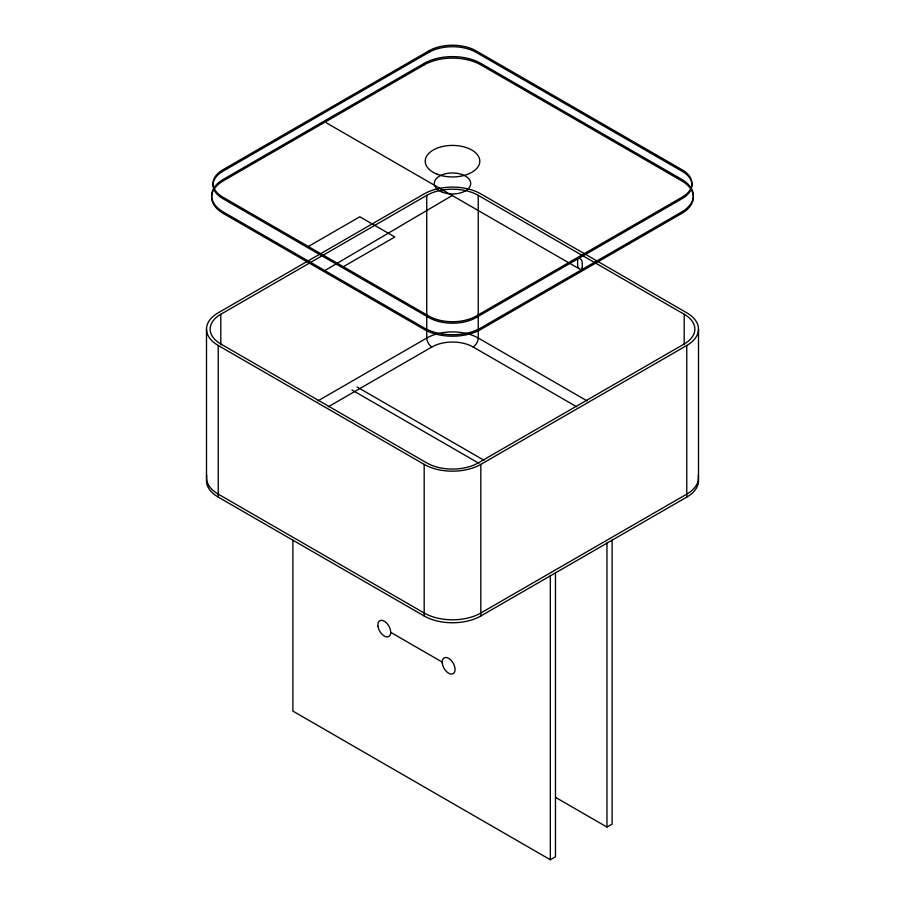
<?xml version="1.0" encoding="UTF-8"?>
<svg xmlns="http://www.w3.org/2000/svg" width="905" height="905" viewBox="0 0 905 905"><rect width="100%" height="100%" fill="white"/><g stroke="black" fill="none" stroke-linecap="round" stroke-linejoin="round"><path stroke-width="1.36" d="M206.498 477.772L206.498 329.137M698.502 477.772L698.502 329.137M323.786 271.172L452.5 195.367M308.334 246.499L359.828 216.77L394.829 236.986L343.346 266.715M220.809 314.273L426.753 195.367A36.404 21.019 0 0 1 478.247 195.367L684.191 314.273A36.404 21.019 0 0 1 684.191 344.002L478.247 462.908A36.404 21.019 0 0 1 426.753 462.908L220.809 344.002A36.404 21.019 0 0 1 220.809 314.273L220.809 344.85M317.927 400.881L426.753 338.051A36.404 21.019 0 0 1 478.247 338.051L587.074 400.881M328.323 406.775L431.9 346.977A29.118 16.81 0 0 1 473.089 346.977L576.677 406.775M218.229 345.484L424.185 464.389A40.046 23.123 0 0 0 480.815 464.389L686.771 345.484A40.046 23.123 0 0 0 686.771 312.791L480.815 193.885A40.046 23.123 0 0 0 424.185 193.885L218.229 312.791A40.046 23.123 0 0 0 218.229 345.484L218.229 497.094L424.185 615.988A40.046 23.123 0 0 0 480.815 615.988L686.771 497.094A40.046 23.123 0 0 0 698.287 478.349M292.892 540.047L292.892 711.115L550.331 859.75L555.478 856.775L555.478 572.605M555.715 797.463L606.961 827.057L612.108 824.082L612.108 539.9M326.354 122.842L578.646 268.491M357.113 387.023L484.005 460.283M351.966 389.998L478.858 463.258M390.711 632.346L442.206 662.075M686.771 345.484L686.771 497.094M684.191 314.273L684.191 344.85M606.961 542.876L606.961 827.057M550.331 575.569L550.331 859.75M480.815 464.389L480.815 615.988M478.247 195.367L478.247 338.051A7.285 4.208 -60 0 1 473.1 346.977M426.753 195.367L426.753 338.051A7.285 4.208 60 0 0 431.9 346.977M424.185 464.389L424.185 615.988M698.241 475.182A40.046 23.123 0 0 1 686.771 494.119L480.815 613.024A40.046 23.123 0 0 1 424.185 613.024L218.229 494.119A40.046 23.123 0 0 1 206.759 475.182M218.229 497.094A40.046 23.123 0 0 1 206.713 478.349M428.812 50.895L222.868 169.801A33.496 19.333 0 0 0 222.868 197.154L428.812 316.06A33.496 19.333 0 0 0 476.188 316.06L682.132 197.154A33.496 19.333 0 0 0 682.132 169.801L476.188 50.895A33.496 19.333 0 0 0 428.812 50.895M428.812 52.388L222.868 171.294A33.496 19.333 0 0 0 222.868 198.636L428.812 317.542A33.496 19.333 0 0 0 476.188 317.542L682.132 198.636A33.496 19.333 0 0 0 682.132 171.294L476.188 52.388A33.496 19.333 0 0 0 428.812 52.388M424.185 63.384L223.377 179.314A40.046 23.123 0 0 0 223.377 212.019L424.185 327.949A40.046 23.123 0 0 0 480.815 327.949L681.623 212.019A40.046 23.123 0 0 0 681.623 179.314L480.815 63.384A40.046 23.123 0 0 0 424.185 63.384M424.185 64.877L223.377 180.808A40.046 23.123 0 0 0 223.377 213.501L424.185 329.431A40.046 23.123 0 0 0 480.815 329.431L681.623 213.501A40.046 23.123 0 0 0 681.623 180.808L480.815 64.877A40.046 23.123 0 0 0 424.185 64.877M582.243 267.903L582.243 262.552A3.281 1.889 60 0 0 579.935 258.536A3.281 1.889 60 0 0 577.616 259.871L577.616 265.222A3.281 1.889 60 0 0 579.935 269.238A3.281 1.889 60 0 0 582.243 267.903M442.319 663.546A9.107 5.26 60 0 0 452.851 673.84A9.107 5.26 60 0 0 450.747 659.983A9.107 5.26 60 0 0 442.319 663.546M377.962 626.384A9.107 5.26 60 0 0 388.494 636.679A9.107 5.26 60 0 0 386.39 622.821A9.107 5.26 60 0 0 377.962 626.384M437.194 174.235A27.308 15.77 0 0 0 479.74 162.312A27.308 15.77 0 0 0 440.565 147.006A27.308 15.77 0 0 0 437.194 174.235M442.296 192.177A18.202 10.509 0 0 0 470.657 184.224A18.202 10.509 0 0 0 444.547 174.02A18.202 10.509 0 0 0 442.296 192.177"/></g></svg>
